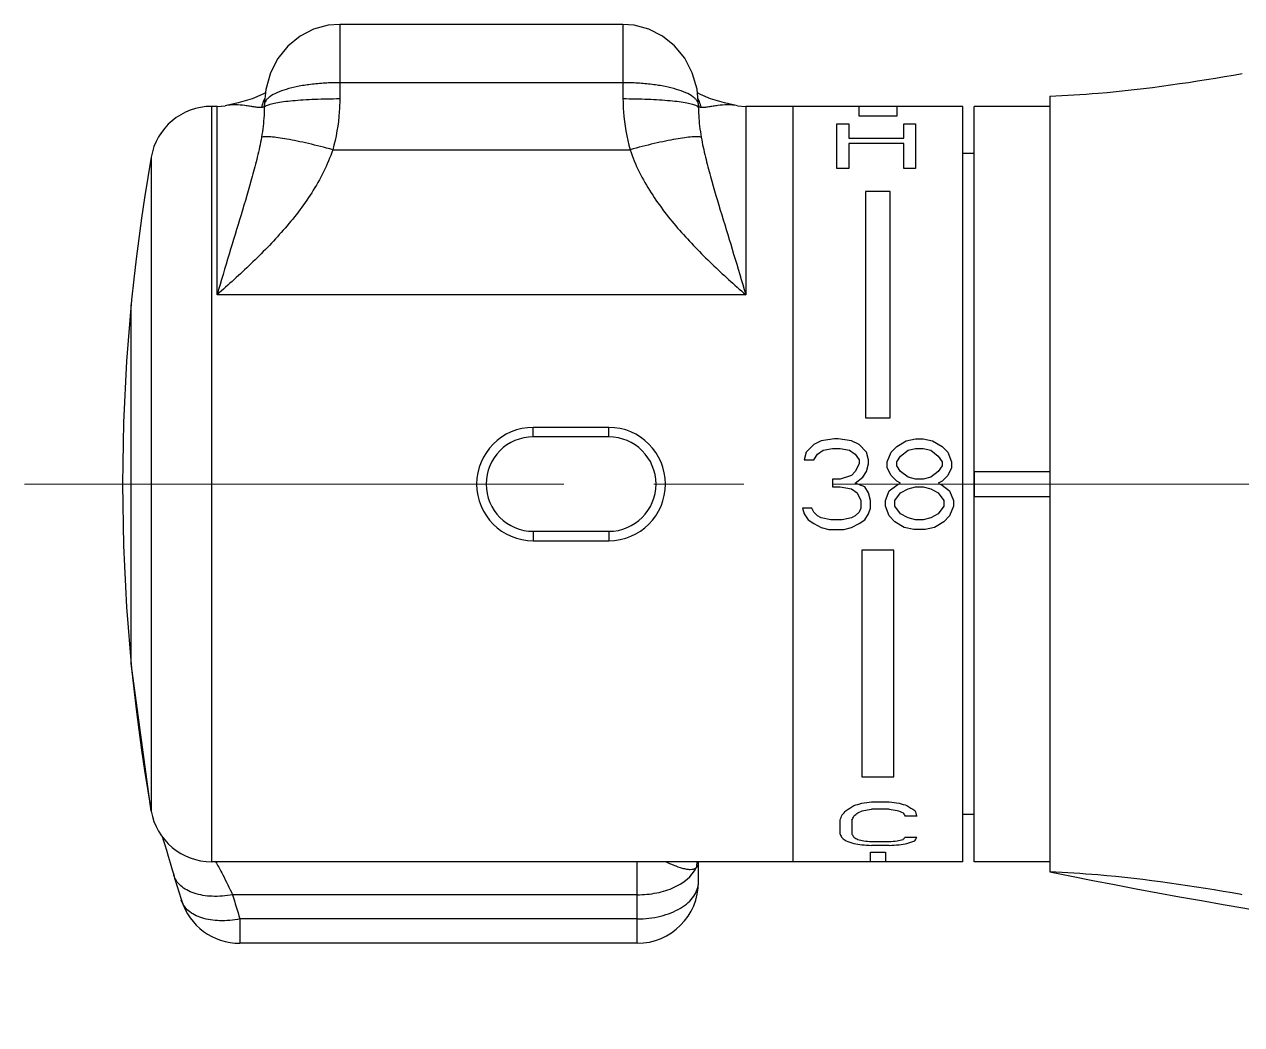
# Model space of a CAD drawing. Extents: x 0 to 3160, y 0 to 2315.
# Drawn here: x 792.6 to 857.1, y 1962.3 to 2015.3 of the extents above; entities that cross this region are included whole.
import ezdxf

# ---------------------------------------------------------------- set-up
doc = ezdxf.new("R2010")
doc.units = 0
doc.header["$LTSCALE"] = 3
doc.header["$MEASUREMENT"] = 0
doc.linetypes.add('CENTER2', pattern=[28.575, 19.05, -3.175, 3.175, -3.175])
doc.layers.add('Cneter', color=1, linetype='CENTER2', lineweight=13)
doc.layers.add('외형선', color=3, linetype='CONTINUOUS', lineweight=35)
doc.layers.add('DEF_LAYER_ASSEM_MEMBER', color=7, linetype='CONTINUOUS')
doc.layers.add('MEMBER', color=7, linetype='CONTINUOUS')

msp = doc.modelspace()

# ---------------------------------------------------------------- linework, layer by layer
at = {"layer": 'Cneter', "lineweight": 5, "ltscale": 0.5}
msp.add_line((792.598, 1990.923), (1062.518, 1990.923), dxfattribs=at)
at = {"layer": 'DEF_LAYER_ASSEM_MEMBER', "color": 9, "linetype": 'Continuous'}
for p, q in [((809.304, 2015.268), (809.304, 2011.316)), ((824.304, 2015.268), (824.304, 2011.316)), ((824.304, 2012.18), (809.304, 2012.18)), ((802.514, 2010.923), (802.514, 1970.923)), ((802.804, 2000.952), (802.804, 2010.923)), ((830.804, 2010.923), (830.804, 2000.951)), ((808.929, 2008.629), (824.678, 2008.629)), ((799.314, 2008.236), (799.314, 1973.611)), ((830.804, 2000.951), (802.804, 2000.952)), ((819.554, 1993.423), (819.554, 1993.923)), ((823.554, 1993.423), (823.554, 1993.923)), ((823.554, 1993.423), (819.554, 1993.423)), ((819.554, 1988.423), (819.554, 1987.923)), ((819.554, 1988.423), (823.554, 1988.423)), ((823.554, 1988.423), (823.554, 1987.923)), ((825.054, 1966.607), (825.054, 1970.923)), ((825.054, 1969.175), (803.628, 1969.174)), ((800.912, 1968.886), (800.912, 1968.886)), ((804.014, 1967.897), (804.014, 1966.607)), ((825.054, 1967.897), (804.014, 1967.897))]:
    msp.add_line(p, q, dxfattribs=at)
at = {"layer": 'DEF_LAYER_ASSEM_MEMBER', "color": 7, "linetype": 'Continuous'}
for p, q in [((824.304, 2015.268), (809.304, 2015.268)), ((802.804, 2010.923), (802.514, 2010.923)), ((802.804, 2010.923), (803.239, 2010.962)), ((803.242, 2010.962), (803.235, 2010.961)), ((805.304, 2010.98), (805.304, 2010.846)), ((828.304, 2010.98), (828.304, 2010.846)), ((830.372, 2010.961), (830.365, 2010.962)), ((830.368, 2010.962), (830.804, 2010.923)), ((842.304, 2010.923), (830.804, 2010.923)), ((833.304, 2010.923), (833.304, 1970.923)), ((842.304, 1970.923), (842.304, 2010.923)), ((842.904, 1970.923), (842.904, 2010.923)), ((846.904, 2010.923), (842.904, 2010.923)), ((842.904, 2008.423), (842.304, 2008.423)), ((798.256, 1981.423), (798.256, 2000.423)), ((823.554, 1993.923), (819.554, 1993.923)), ((819.554, 1987.923), (823.554, 1987.923)), ((799.314, 1973.611), (798.256, 1981.423)), ((842.904, 1973.423), (842.304, 1973.423)), ((842.304, 1970.923), (802.514, 1970.923)), ((828.304, 1970.873), (828.309, 1970.923)), ((846.904, 1970.923), (842.904, 1970.923)), ((828.304, 1969.857), (828.304, 1970.873)), ((825.054, 1966.607), (804.014, 1966.607))]:
    msp.add_line(p, q, dxfattribs=at)
for points in [[(809.306, 2015.268), (808.689, 2015.218), (807.919, 2015.009), (807.199, 2014.639), (806.56, 2014.12), (806.03, 2013.467), (805.63, 2012.697), (805.38, 2011.826), (805.304, 2010.975)], [(828.304, 2010.975), (828.226, 2011.835), (827.974, 2012.706), (827.571, 2013.477), (827.038, 2014.129), (826.397, 2014.647), (825.674, 2015.014), (824.902, 2015.221), (824.301, 2015.268)], [(805.364, 2011.647), (805.194, 2011.548), (804.662, 2011.325), (803.929, 2011.107), (803.237, 2010.961)], [(830.37, 2010.961), (829.679, 2011.107), (828.947, 2011.324), (828.415, 2011.547), (828.243, 2011.648)], [(799.894, 1972.256), (799.949, 1972.083), (800.03, 1971.825), (800.119, 1971.536), (800.215, 1971.219), (800.318, 1970.874), (800.427, 1970.503), (800.507, 1970.229)]]:
    msp.add_lwpolyline(points, dxfattribs=at)
for centre, radius, start, end in [((802.514, 2007.673), 3.25, 90, 170.03034), ((897.804, 1990.923), 100, 170.03034, 189.96966), ((819.554, 1990.923), 3, 90, 270), ((823.554, 1990.923), 3, 270, 90), ((802.514, 1974.173), 3.25, 189.96966, 270), ((865.481, 1989.1), 67.658, 196.19558, 197.38309), ((825.053, 1969.857), 3.25, 270.00061, 359.99939), ((804.014, 1969.857), 3.25, 197.38948, 270.00004)]:
    msp.add_arc(centre, radius, start, end, dxfattribs=at)
at = {"layer": 'DEF_LAYER_ASSEM_MEMBER', "color": 9, "linetype": 'Continuous'}
for centre, radius, start, end in [((808.037, 2010.172), 2.96, 165.7862, 166.41289), ((808.034, 2010.172), 2.957, 164.51148, 165.7863), ((808.029, 2010.174), 2.952, 163.3976, 164.51143), ((808.014, 2010.179), 2.936, 156.91396, 163.40156), ((805.488, 2010.737), 0.227, 127.86248, 128.45304), ((825.594, 2010.179), 2.936, 16.63367, 23.11041), ((825.578, 2010.174), 2.952, 15.48878, 16.63763), ((825.573, 2010.172), 2.957, 14.21376, 15.48873), ((825.57, 2010.172), 2.96, 13.58716, 14.21386), ((819.554, 1990.923), 2.5, 90, 270), ((823.554, 1990.923), 2.5, 270, 90), ((830.288, 1970.461), 2.11, 167.17225, 176.02087), ((865.475, 1987.137), 64.402, 196.19565, 197.38315)]:
    msp.add_arc(centre, radius, start, end, dxfattribs=at)
for points, start_tangent, end_tangent in [([(809.304, 2012.18), (808.517, 2012.156), (807.761, 2012.085), (807.068, 2011.974), (806.462, 2011.824), (805.968, 2011.642), (805.603, 2011.436), (805.472, 2011.325), (805.379, 2011.211), (805.322, 2011.098), (805.304, 2010.979)], (-1, -0.000578), (0.000055, -1)), ([(828.304, 2010.98), (828.284, 2011.099), (828.228, 2011.212), (828.134, 2011.325), (828.004, 2011.436), (827.638, 2011.643), (827.144, 2011.824), (826.539, 2011.974), (825.845, 2012.085), (825.09, 2012.156), (824.304, 2012.18)], (-0.002183, 0.999998), (-1, 0.000579)), ([(805.16, 2010.867), (804.98, 2010.866), (804.765, 2010.894), (804.531, 2010.932), (804.284, 2010.969), (803.77, 2011.006), (803.243, 2010.962)], (-0.989629, -0.143648), (-0.985178, -0.171537)), ([(805.288, 2010.898), (805.279, 2010.894), (805.24, 2010.882)], (-0.877045, -0.480408), (-0.972577, -0.232579)), ([(805.347, 2010.915), (805.337, 2010.907), (805.316, 2010.883)], (-0.783098, -0.621899), (-0.556419, -0.830902)), ([(805.404, 2010.951), (805.388, 2010.942), (805.349, 2010.916)], (-0.888935, -0.458034), (-0.789466, -0.613794)), ([(809.304, 2011.316), (807.982, 2011.29), (807.369, 2011.257), (806.81, 2011.214), (806.321, 2011.159), (805.917, 2011.096), (805.608, 2011.026), (805.404, 2010.951)], (-1, 0), (-0.888935, -0.458034)), ([(809.304, 2011.316), (809.279, 2010.637), (808.929, 2008.629)], (0, -1), (-0.268411, -0.963305)), ([(828.203, 2010.951), (827.999, 2011.026), (827.69, 2011.096), (827.286, 2011.159), (826.797, 2011.214), (826.238, 2011.257), (825.625, 2011.29), (824.304, 2011.316)], (-0.888935, 0.458033), (-1, 0)), ([(824.304, 2011.316), (824.328, 2010.637), (824.678, 2008.629)], (0.000009, -1), (0.268415, -0.963303)), ([(828.259, 2010.916), (828.247, 2010.925), (828.203, 2010.951)], (-0.787545, 0.616257), (-0.888935, 0.458033)), ([(828.291, 2010.883), (828.285, 2010.891), (828.259, 2010.916)], (-0.556417, 0.830903), (-0.787545, 0.616257)), ([(828.447, 2010.867), (828.369, 2010.881), (828.319, 2010.898)], (-0.989592, 0.143905), (-0.877052, 0.480396)), ([(830.364, 2010.962), (829.837, 2011.006), (829.323, 2010.969), (829.076, 2010.932), (828.842, 2010.894), (828.627, 2010.866), (828.447, 2010.867)], (-0.985177, 0.171539), (-0.98963, 0.143639)), ([(805.24, 2010.882), (805.223, 2010.878), (805.16, 2010.867)], (-0.972577, -0.232579), (-0.989591, -0.143905)), ([(805.304, 2010.846), (805.293, 2010.455), (805.16, 2009.293)], (0, -1), (-0.172409, -0.985025)), ([(805.316, 2010.883), (805.31, 2010.874), (805.304, 2010.846)], (-0.556419, -0.830902), (0, -1)), ([(828.304, 2010.846), (828.303, 2010.855), (828.291, 2010.883)], (0, 1), (-0.556417, 0.830903)), ([(828.304, 2010.846), (828.314, 2010.455), (828.447, 2009.293)], (0.000005, -1), (0.172405, -0.985026)), ([(805.16, 2009.293), (804.937, 2008.241), (804.67, 2007.216), (804.074, 2005.181), (803.444, 2003.103), (802.804, 2000.952)], (-0.172369, -0.985032), (-0.280461, -0.959866)), ([(808.929, 2008.629), (807.644, 2008.955), (807.047, 2009.086), (806.505, 2009.191), (806.033, 2009.265), (805.645, 2009.308), (805.35, 2009.317), (805.242, 2009.309), (805.16, 2009.293)], (-0.964259, 0.264962), (-0.959198, -0.282736)), ([(828.447, 2009.293), (828.365, 2009.309), (828.257, 2009.317), (827.963, 2009.308), (827.574, 2009.265), (827.102, 2009.191), (826.56, 2009.086), (825.963, 2008.955), (824.678, 2008.629)], (-0.959199, 0.282733), (-0.964259, -0.264961)), ([(828.447, 2009.293), (828.67, 2008.241), (828.937, 2007.216), (829.534, 2005.181), (830.164, 2003.103), (830.804, 2000.952)], (0.172383, -0.98503), (0.280458, -0.959866)), ([(808.929, 2008.629), (807.817, 2006.354), (806.306, 2004.362), (804.596, 2002.585), (802.804, 2000.952)], (-0.31695, -0.948442), (-0.752289, -0.658833)), ([(824.678, 2008.629), (825.791, 2006.354), (827.302, 2004.362), (829.011, 2002.584), (830.804, 2000.951)], (0.316993, -0.948428), (0.752295, -0.658826)), ([(802.723, 1970.928), (802.893, 1970.633), (803.105, 1970.233), (803.628, 1969.174)], (0.525837, -0.850585), (0.43211, -0.901821)), ([(826.547, 1970.929), (826.993, 1970.746), (827.445, 1970.589), (827.663, 1970.539), (827.866, 1970.521), (828.183, 1970.607)], (0.927815, -0.373039), (0.798034, 0.602612)), ([(825.054, 1969.175), (826.09, 1969.277), (826.574, 1969.402), (827.018, 1969.573), (828.183, 1970.607)], (1, 0), (0.4206, 0.907246)), ([(828.183, 1970.607), (828.273, 1970.724), (828.304, 1970.869)], (0.74991, 0.66154), (0.000035, 1)), ([(803.628, 1969.175), (802.541, 1969.093), (801.587, 1969.259), (801.196, 1969.431), (800.88, 1969.654), (800.648, 1969.922), (800.507, 1970.229)], (-0.983358, -0.18168), (-0.278973, 0.960299)), ([(825.054, 1967.897), (826.297, 1968.046), (826.859, 1968.227), (827.351, 1968.47), (827.755, 1968.767), (828.056, 1969.106), (828.241, 1969.474), (828.304, 1969.857)], (1, 0), (0, 1)), ([(804.014, 1967.897), (802.941, 1967.8), (801.996, 1967.949), (801.607, 1968.111), (801.291, 1968.326), (801.057, 1968.586), (800.912, 1968.886)], (-0.980742, -0.195306), (-0.298961, 0.954265))]:
    msp.add_spline(points, degree=3, dxfattribs=dict(at, start_tangent=start_tangent, end_tangent=end_tangent))
at = {"layer": 'MEMBER', "color": 40, "linetype": 'Continuous'}
for p, q in [((836.804, 2010.411), (836.804, 2010.923)), ((838.804, 2010.923), (838.804, 2010.411)), ((838.804, 2010.411), (836.804, 2010.411)), ((835.637, 2007.627), (835.637, 2010.002)), ((835.637, 2010.002), (836.262, 2010.002)), ((836.262, 2010.002), (836.262, 2009.244)), ((839.179, 2009.244), (839.179, 2010.002)), ((839.179, 2010.002), (839.804, 2010.002)), ((839.804, 2010.002), (839.804, 2007.627)), ((836.262, 2009.244), (839.179, 2009.244)), ((836.262, 2008.952), (836.262, 2007.627)), ((839.179, 2008.952), (836.262, 2008.952)), ((839.179, 2007.627), (839.179, 2008.952)), ((836.262, 2007.627), (835.637, 2007.627)), ((839.804, 2007.627), (839.179, 2007.627)), ((837.154, 2006.423), (837.154, 1994.423)), ((838.454, 2006.423), (837.154, 2006.423)), ((838.454, 1994.423), (838.454, 2006.423)), ((837.154, 1994.423), (838.454, 1994.423)), ((834.404, 1993.017), (834.004, 1992.609)), ((834.804, 1993.221), (834.404, 1993.017)), ((835.504, 1993.323), (834.804, 1993.221)), ((835.704, 1993.323), (835.504, 1993.323)), ((836.404, 1993.221), (835.704, 1993.323)), ((836.804, 1993.017), (836.404, 1993.221)), ((837.204, 1992.609), (836.804, 1993.017)), ((838.504, 1992.609), (838.804, 1992.915)), ((838.804, 1992.915), (839.304, 1993.221)), ((839.304, 1993.221), (839.804, 1993.323)), ((839.804, 1993.323), (840.204, 1993.323)), ((840.204, 1993.323), (840.704, 1993.221)), ((840.704, 1993.221), (841.204, 1992.915)), ((841.204, 1992.915), (841.504, 1992.609)), ((834.004, 1992.609), (833.904, 1992.2)), ((833.904, 1992.2), (834.404, 1992.2)), ((834.404, 1992.2), (834.604, 1992.506)), ((834.604, 1992.506), (834.904, 1992.711)), ((834.904, 1992.711), (835.404, 1992.813)), ((835.404, 1992.813), (835.804, 1992.813)), ((835.804, 1992.813), (836.304, 1992.711)), ((836.304, 1992.711), (836.604, 1992.506)), ((836.604, 1992.506), (836.804, 1992.2)), ((836.804, 1992.2), (836.804, 1991.996)), ((837.304, 1992.2), (837.204, 1992.609)), ((837.304, 1991.996), (837.304, 1992.2)), ((838.304, 1992.098), (838.504, 1992.609)), ((838.804, 1992.098), (839.004, 1992.404)), ((839.004, 1992.404), (839.404, 1992.711)), ((839.404, 1992.711), (839.804, 1992.813)), ((839.804, 1992.813), (840.204, 1992.813)), ((840.204, 1992.813), (840.604, 1992.711)), ((840.604, 1992.711), (841.004, 1992.404)), ((841.004, 1992.404), (841.204, 1992.098)), ((841.504, 1992.609), (841.704, 1992.098)), ((836.604, 1991.587), (836.404, 1991.383)), ((836.804, 1991.996), (836.604, 1991.587)), ((837.004, 1991.281), (837.204, 1991.587)), ((837.204, 1991.587), (837.304, 1991.996)), ((838.304, 1991.792), (838.304, 1992.098)), ((838.504, 1991.383), (838.304, 1991.792)), ((838.804, 1991.894), (838.804, 1992.098)), ((839.004, 1991.587), (838.804, 1991.894)), ((839.404, 1991.281), (839.004, 1991.587)), ((841.004, 1991.587), (840.604, 1991.281)), ((841.204, 1991.894), (841.004, 1991.587)), ((841.204, 1992.098), (841.204, 1991.894)), ((841.704, 1991.792), (841.504, 1991.383)), ((841.704, 1992.098), (841.704, 1991.792)), ((842.904, 1991.573), (842.904, 1990.273)), ((846.904, 1991.573), (842.904, 1991.573)), ((835.404, 1991.179), (835.404, 1990.77)), ((835.804, 1991.179), (835.404, 1991.179)), ((836.404, 1991.383), (835.804, 1991.179)), ((836.604, 1990.975), (837.004, 1991.281)), ((837.104, 1990.77), (836.604, 1990.975)), ((838.804, 1991.077), (838.504, 1991.383)), ((839.004, 1990.975), (838.804, 1991.077)), ((838.804, 1990.872), (839.004, 1990.975)), ((839.804, 1991.179), (839.404, 1991.281)), ((840.204, 1991.179), (839.804, 1991.179)), ((840.604, 1991.281), (840.204, 1991.179)), ((841.204, 1991.077), (841.004, 1990.975)), ((841.004, 1990.975), (841.204, 1990.872)), ((841.504, 1991.383), (841.204, 1991.077)), ((835.404, 1990.77), (835.804, 1990.77)), ((835.804, 1990.77), (836.404, 1990.668)), ((836.404, 1990.668), (836.704, 1990.464)), ((836.704, 1990.464), (836.904, 1990.055)), ((837.304, 1990.464), (837.104, 1990.77)), ((837.404, 1990.055), (837.304, 1990.464)), ((838.204, 1990.055), (838.404, 1990.566)), ((838.404, 1990.566), (838.804, 1990.872)), ((838.704, 1990.055), (839.004, 1990.464)), ((839.004, 1990.464), (839.404, 1990.668)), ((839.404, 1990.668), (839.804, 1990.77)), ((839.804, 1990.77), (840.204, 1990.77)), ((840.204, 1990.77), (840.604, 1990.668)), ((840.604, 1990.668), (841.004, 1990.464)), ((841.004, 1990.464), (841.304, 1990.055)), ((841.204, 1990.872), (841.604, 1990.566)), ((841.604, 1990.566), (841.804, 1990.055)), ((842.904, 1990.273), (846.904, 1990.273)), ((833.804, 1989.647), (833.904, 1989.341)), ((834.304, 1989.647), (833.804, 1989.647)), ((834.404, 1989.443), (834.304, 1989.647)), ((836.904, 1989.647), (836.804, 1989.443)), ((836.904, 1990.055), (836.904, 1989.647)), ((837.304, 1989.341), (837.404, 1989.647)), ((837.404, 1989.647), (837.404, 1990.055)), ((838.204, 1989.749), (838.204, 1990.055)), ((838.404, 1989.238), (838.204, 1989.749)), ((838.704, 1989.749), (838.704, 1990.055)), ((839.004, 1989.341), (838.704, 1989.749)), ((841.304, 1989.749), (841.004, 1989.341)), ((841.304, 1990.055), (841.304, 1989.749)), ((841.804, 1989.749), (841.604, 1989.238)), ((841.804, 1990.055), (841.804, 1989.749)), ((833.904, 1989.341), (834.104, 1989.034)), ((834.104, 1989.034), (834.404, 1988.83)), ((834.604, 1989.238), (834.404, 1989.443)), ((834.804, 1989.136), (834.604, 1989.238)), ((835.304, 1989.034), (834.804, 1989.136)), ((835.904, 1989.034), (835.304, 1989.034)), ((836.404, 1989.136), (835.904, 1989.034)), ((836.604, 1989.238), (836.404, 1989.136)), ((836.804, 1989.443), (836.604, 1989.238)), ((836.804, 1988.83), (837.104, 1989.034)), ((837.104, 1989.034), (837.304, 1989.341)), ((838.704, 1988.932), (838.404, 1989.238)), ((839.404, 1989.136), (839.004, 1989.341)), ((839.804, 1989.034), (839.404, 1989.136)), ((840.204, 1989.034), (839.804, 1989.034)), ((840.604, 1989.136), (840.204, 1989.034)), ((841.004, 1989.341), (840.604, 1989.136)), ((841.604, 1989.238), (841.304, 1988.932)), ((834.404, 1988.83), (834.804, 1988.626)), ((834.804, 1988.626), (835.204, 1988.523)), ((835.204, 1988.523), (836.004, 1988.523)), ((836.004, 1988.523), (836.404, 1988.626)), ((836.404, 1988.626), (836.804, 1988.83)), ((839.204, 1988.626), (838.704, 1988.932)), ((839.704, 1988.523), (839.204, 1988.626)), ((840.304, 1988.523), (839.704, 1988.523)), ((840.804, 1988.626), (840.304, 1988.523)), ((841.304, 1988.932), (840.804, 1988.626)), ((836.954, 1987.423), (836.954, 1975.423)), ((838.654, 1987.423), (836.954, 1987.423)), ((838.654, 1975.423), (838.654, 1987.423)), ((836.954, 1975.423), (838.654, 1975.423)), ((837.47, 1974.1), (838.408, 1974.1)), ((838.408, 1973.706), (837.47, 1973.706)), ((835.804, 1972.39), (835.804, 1973.12)), ((836.429, 1973.12), (836.429, 1972.39)), ((839.866, 1973.345), (839.241, 1973.345)), ((839.241, 1972.223), (839.866, 1972.223)), ((837.47, 1971.993), (838.408, 1971.993)), ((838.408, 1971.788), (837.47, 1971.788)), ((837.404, 1970.923), (837.404, 1971.436)), ((837.404, 1971.436), (838.204, 1971.436)), ((838.204, 1971.436), (838.204, 1970.923))]:
    msp.add_line(p, q, dxfattribs=at)
at = {"layer": 'MEMBER', "color": 7, "linetype": 'Continuous'}
for p, q in [((846.904, 2011.464), (846.904, 1970.383)), ((857.104, 1969.179), (857.036, 1969.191))]:
    msp.add_line(p, q, dxfattribs=at)
at = {"layer": 'MEMBER', "color": 40, "linetype": 'Continuous'}
for centre, major_axis, ratio, start_param, end_param in [((831.186, 1990.923), (0, 20), 0.489583, 3.644802, 3.669256), ((826.256, 1990.923), (0, 20), 0.979167, -2.613929, -2.589121), ((815.978, 1990.923), (39.167, 0), 0.510638, -1.018325, -1.005779), ((830.306, 1990.923), (0, 20), 0.652778, -2.644445, -2.626199), ((822.263, 1990.923), (29.375, 0), 0.680851, -1.055402, -1.043133), ((784.522, 1990.923), (97.917, 0), 0.204255, -1.005779, -0.999468), ((797.611, 1990.923), (78.333, 0), 0.255319, -1.043133, -1.036965), ((891.356, 1990.923), (97.917, 0), 0.204255, -2.142125, -2.135814), ((878.266, 1990.923), (78.333, 0), 0.255319, -2.104627, -2.09846), ((853.615, 1990.923), (29.375, 0), 0.680851, -2.09846, -2.08619), ((859.9, 1990.923), (39.167, 0), 0.510638, -2.135814, -2.123268), ((842.354, 1990.923), (0, 20), 0.326389, -3.656987, -3.63874), ((849.622, 1990.923), (0, 20), 0.979167, -3.694064, -3.669256), ((841.734, 1990.923), (0, 20), 0.195833, -3.669256, -3.63874), ((834.019, 1990.923), (0, 20), 0.195833, -2.668498, -2.638384), ((834.198, 1990.923), (0, 20), 0.244792, -2.668498, -2.644445), ((837.276, 1990.923), (0, 20), 0.195833, -3.526913, -3.498375), ((838.269, 1990.923), (0, 20), 0.244792, -3.526913, -3.504057), ((841.162, 1990.923), (0, 20), 0.652777, -3.504057, -3.487045), ((836.926, 1990.923), (0, 20), 0.326388, -2.79614, -2.779128), ((838.477, 1990.923), (0, 20), 0.195833, -2.807424, -2.779128), ((839.328, 1990.923), (0, 20), 0.489583, -3.498375, -3.475761), ((842.539, 1990.923), (0, 20), 0.979167, -3.475761, -3.453324), ((848.545, 1990.923), (39.167, 0), 0.510638, -1.882528, -1.871371), ((846.688, 1990.923), (29.375, 0), 0.680851, -1.916249, -1.904965), ((865.939, 1990.923), (97.917, 0), 0.204255, -1.871371, -1.865807), ((862.746, 1990.923), (78.333, 0), 0.255319, -1.904965, -1.89934), ((813.132, 1990.923), (78.333, 0), 0.255319, -1.242253, -1.236628), ((809.938, 1990.923), (97.917, 0), 0.204255, -1.275786, -1.270222), ((829.19, 1990.923), (29.375, 0), 0.680851, -1.236628, -1.225344), ((827.332, 1990.923), (39.167, 0), 0.510638, -1.270222, -1.259065), ((833.339, 1990.923), (0, 20), 0.979167, -2.829861, -2.807424)]:
    msp.add_ellipse(centre, major_axis=major_axis, ratio=ratio, start_param=start_param, end_param=end_param, dxfattribs=at)
at = {"layer": 'MEMBER', "color": 7, "linetype": 'Continuous'}
for points, start_tangent, end_tangent in [([(846.904, 2011.464), (849.468, 2011.625), (857.104, 2012.668)], (0.999207, 0.039822), (0.984578, 0.174948)), ([(857.036, 1969.191), (849.451, 1970.223), (846.904, 1970.383)], (-0.984671, 0.174424), (-0.999207, 0.039822))]:
    msp.add_spline(points, degree=3, dxfattribs=dict(at, start_tangent=start_tangent, end_tangent=end_tangent))
at = {"layer": '외형선', "color": 0, "linetype": 'ByBlock', "lineweight": -2, "ltscale": 6}
msp.add_arc((929.92, 2387.693), 425.488, 258.74897, 268.80852, dxfattribs=at)

doc.saveas('drawing.dxf')
